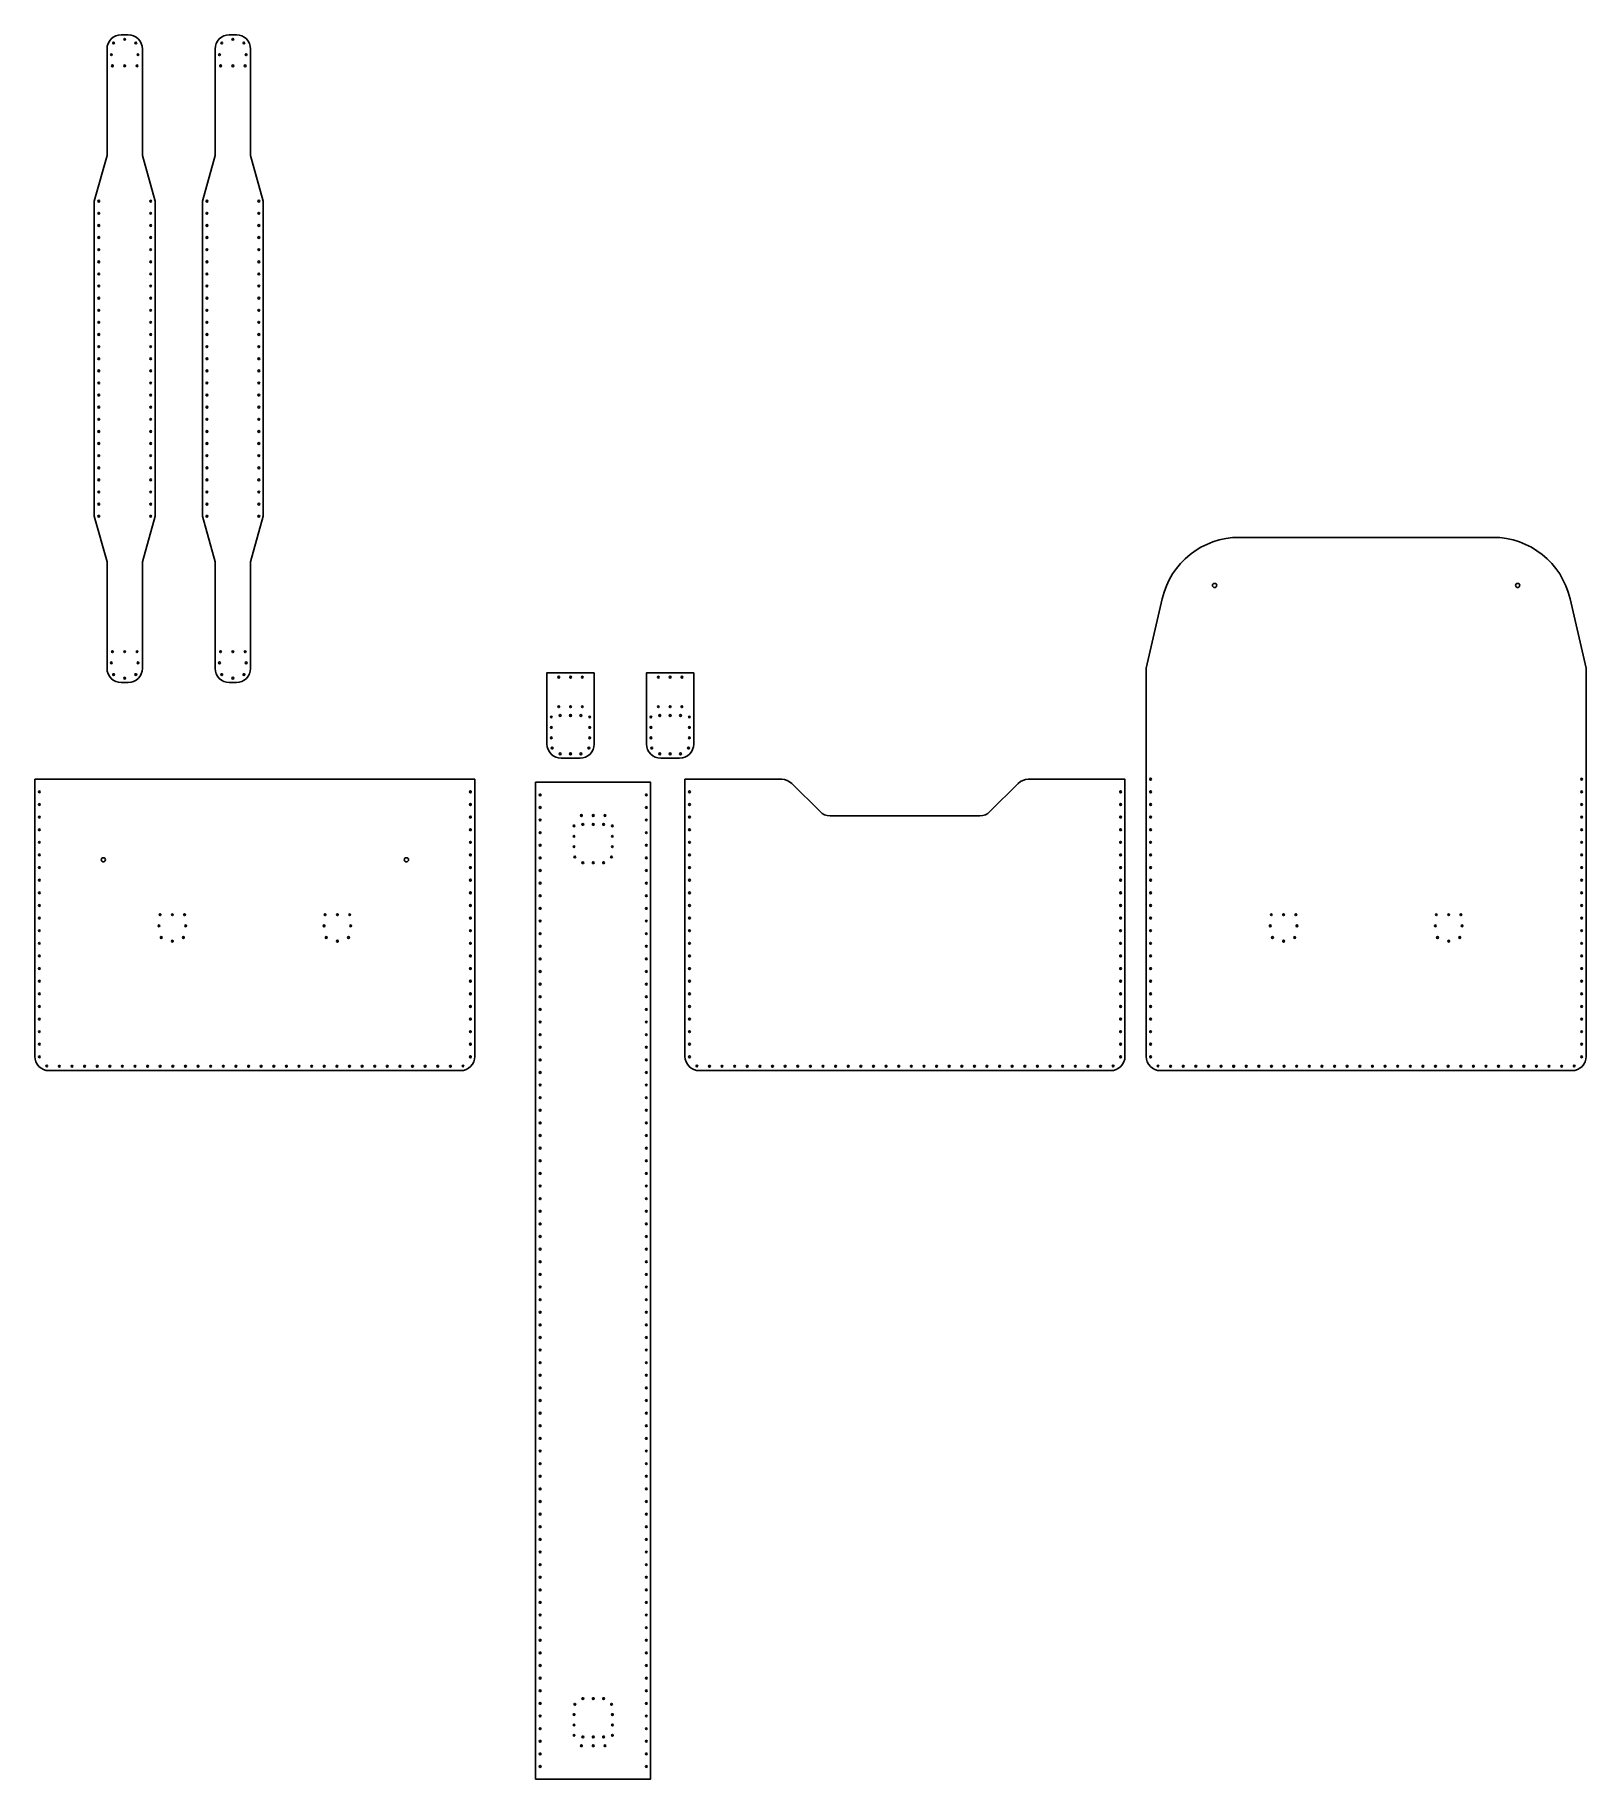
# Model space of a CAD drawing. Header units: millimetres. Extents: x 5891 to 7207, y 4514 to 5992.
import ezdxf

# ---------------------------------------------------------------- set-up
doc = ezdxf.new("R2010")
doc.units = ezdxf.units.MM

# ---------------------------------------------------------------- blocks, each defined once
blk = doc.blocks.new('*U19')
blk.add_circle((0, 0), 0.75)
blk = doc.blocks.new('*U20')
at = {"color": 0, "linetype": 'ByBlock', "lineweight": -2, "transparency": 16777216}
for p, rotation in [((5895.2, 5361.3), 270), ((6260.7, 5361.3), 90), ((5895.2, 5350.6), 270), ((5895.2, 5339.9), 270), ((6260.7, 5350.6), 90), ((6260.7, 5339.9), 90), ((5895.2, 5329.2), 270), ((6260.7, 5329.2), 90), ((5895.2, 5318.5), 270), ((5895.2, 5307.8), 270), ((6260.7, 5318.5), 90), ((6260.7, 5307.8), 90), ((5895.2, 5297.1), 270), ((6260.7, 5297.1), 90), ((5895.2, 5286.4), 270), ((6260.7, 5286.4), 90), ((5895.2, 5275.7), 270), ((5895.2, 5265), 270), ((6260.7, 5275.7), 90), ((6260.7, 5265), 90), ((5895.2, 5254.3), 270), ((6260.7, 5254.3), 90), ((5895.2, 5243.6), 270), ((5895.2, 5232.9), 270), ((6260.7, 5243.6), 90), ((6260.7, 5232.9), 90), ((5895.2, 5222.2), 270), ((6260.7, 5222.2), 90), ((5895.2, 5211.5), 270), ((6260.7, 5211.5), 90), ((5895.2, 5200.8), 270), ((5895.2, 5190.1), 270), ((6260.7, 5200.8), 90), ((6260.7, 5190.1), 90), ((5895.2, 5179.4), 270), ((6260.7, 5179.4), 90), ((5895.2, 5168.7), 270), ((6260.7, 5168.7), 90), ((5895.2, 5158), 270), ((5895.2, 5147.3), 270), ((6260.7, 5158), 90), ((6260.7, 5147.3), 90), ((5895.2, 5136.7), 270), ((6260.7, 5136.7), 90), ((5895.2, 5126), 272.0394455026375), ((5901.5, 5118.2), 346.3167656732772), ((6254.4, 5118.2), 13.68323432672305), ((6260.7, 5126), 87.96055449736247)]:
    blk.add_blockref('*U19', p, dxfattribs=dict(at, rotation=rotation))
for p in [(5912.2, 5118), (5922.9, 5118), (5933.6, 5118), (5944.3, 5118), (5955, 5118), (5965.6, 5118), (5976.3, 5118), (5987, 5118), (5997.7, 5118), (6008.4, 5118), (6019.1, 5118), (6029.8, 5118), (6040.5, 5118), (6051.2, 5118), (6061.9, 5118), (6072.6, 5118), (6083.3, 5118), (6094, 5118), (6104.7, 5118), (6115.4, 5118), (6126.1, 5118), (6136.8, 5118), (6147.5, 5118), (6158.2, 5118), (6168.9, 5118), (6179.6, 5118), (6190.2, 5118), (6200.9, 5118), (6211.6, 5118), (6222.3, 5118), (6233, 5118), (6243.7, 5118)]:
    blk.add_blockref('*U19', p, dxfattribs=at)
blk = doc.blocks.new('*U25')
blk.add_circle((0, 0), 0.75)
blk = doc.blocks.new('*U26')
at = {"color": 0, "linetype": 'ByBlock', "lineweight": -2, "transparency": 16777216}
for p, rotation in [((5957.2, 5469.4), 180), ((5967.6, 5469.4), 180), ((5956.3, 5459.9), 270), ((5958.2, 5450), 308.8521102434588)]:
    blk.add_blockref('*U25', p, dxfattribs=dict(at, rotation=rotation))
blk.add_blockref('*U25', (5967.6, 5446.9), dxfattribs=at)
blk = doc.blocks.new('*U27')
blk.add_circle((0, 0), 0.75)
blk = doc.blocks.new('*U28')
at = {"color": 0, "linetype": 'ByBlock', "lineweight": -2, "transparency": 16777216}
for p, rotation in [((5957.2, 5469.4), 180), ((5967.6, 5469.4), 180), ((5956.3, 5459.9), 270), ((5958.2, 5450), 308.8521102434588)]:
    blk.add_blockref('*U27', p, dxfattribs=dict(at, rotation=rotation))
blk.add_blockref('*U27', (5967.6, 5446.9), dxfattribs=at)
blk = doc.blocks.new('*U29')
blk.add_circle((0, 0), 0.75)
blk = doc.blocks.new('*U30')
at = {"color": 0, "linetype": 'ByBlock', "lineweight": -2, "transparency": 16777216}
for p, rotation in [((5957.2, 5469.4), 180), ((5967.6, 5469.4), 180), ((5956.3, 5459.9), 270), ((5958.2, 5450), 308.8521102434588)]:
    blk.add_blockref('*U29', p, dxfattribs=dict(at, rotation=rotation))
blk.add_blockref('*U29', (5967.6, 5446.9), dxfattribs=at)
blk = doc.blocks.new('*U31')
blk.add_circle((0, 0), 0.75)
blk = doc.blocks.new('*U32')
at = {"color": 0, "linetype": 'ByBlock', "lineweight": -2, "transparency": 16777216}
for p, rotation in [((5957.2, 5469.4), 180), ((5967.6, 5469.4), 180), ((5956.3, 5459.9), 270), ((5958.2, 5450), 308.8521102434588)]:
    blk.add_blockref('*U31', p, dxfattribs=dict(at, rotation=rotation))
blk.add_blockref('*U31', (5967.6, 5446.9), dxfattribs=at)
blk = doc.blocks.new('*U33')
blk.add_circle((0, 0), 0.75)
blk = doc.blocks.new('*U34')
at = {"color": 0, "linetype": 'ByBlock', "lineweight": -2, "transparency": 16777216, "rotation": 90}
for p in [(5989.6, 5851.2), (5989.6, 5840.9), (5989.6, 5830.6), (5989.6, 5820.4), (5989.6, 5810.1), (5989.6, 5799.8), (5989.6, 5789.5), (5989.6, 5779.3), (5989.6, 5769), (5989.6, 5758.7), (5989.6, 5748.5), (5989.6, 5738.2), (5989.6, 5727.9), (5989.6, 5717.7), (5989.6, 5707.4), (5989.6, 5697.1), (5989.6, 5686.9), (5989.6, 5676.6), (5989.6, 5666.3), (5989.6, 5656), (5989.6, 5645.8), (5989.6, 5635.5), (5989.6, 5625.2), (5989.6, 5615), (5989.6, 5604.7), (5989.6, 5594.4), (5989.6, 5584.2)]:
    blk.add_blockref('*U33', p, dxfattribs=at)
blk = doc.blocks.new('*U35')
blk.add_circle((0, 0), 0.75)
blk = doc.blocks.new('*U36')
at = {"color": 0, "linetype": 'ByBlock', "lineweight": -2, "transparency": 16777216, "rotation": 90}
for p in [(5989.6, 5851.2), (5989.6, 5840.9), (5989.6, 5830.6), (5989.6, 5820.4), (5989.6, 5810.1), (5989.6, 5799.8), (5989.6, 5789.5), (5989.6, 5779.3), (5989.6, 5769), (5989.6, 5758.7), (5989.6, 5748.5), (5989.6, 5738.2), (5989.6, 5727.9), (5989.6, 5717.7), (5989.6, 5707.4), (5989.6, 5697.1), (5989.6, 5686.9), (5989.6, 5676.6), (5989.6, 5666.3), (5989.6, 5656), (5989.6, 5645.8), (5989.6, 5635.5), (5989.6, 5625.2), (5989.6, 5615), (5989.6, 5604.7), (5989.6, 5594.4), (5989.6, 5584.2)]:
    blk.add_blockref('*U35', p, dxfattribs=at)
blk = doc.blocks.new('*U41')
blk.add_circle((0, 0), 0.75)
blk = doc.blocks.new('*U42')
at = {"color": 0, "linetype": 'ByBlock', "lineweight": -2, "transparency": 16777216}
for p, rotation in [((5957.2, 5469.4), 180), ((5967.6, 5469.4), 180), ((5956.3, 5459.9), 270), ((5958.2, 5450), 308.8521102434588)]:
    blk.add_blockref('*U41', p, dxfattribs=dict(at, rotation=rotation))
blk.add_blockref('*U41', (5967.6, 5446.9), dxfattribs=at)
blk = doc.blocks.new('*U43')
blk.add_circle((0, 0), 0.75)
blk = doc.blocks.new('*U44')
at = {"color": 0, "linetype": 'ByBlock', "lineweight": -2, "transparency": 16777216}
for p, rotation in [((5957.2, 5469.4), 180), ((5967.6, 5469.4), 180), ((5956.3, 5459.9), 270), ((5958.2, 5450), 308.8521102434588)]:
    blk.add_blockref('*U43', p, dxfattribs=dict(at, rotation=rotation))
blk.add_blockref('*U43', (5967.6, 5446.9), dxfattribs=at)
blk = doc.blocks.new('*U45')
blk.add_circle((0, 0), 0.75)
blk = doc.blocks.new('*U46')
at = {"color": 0, "linetype": 'ByBlock', "lineweight": -2, "transparency": 16777216}
for p, rotation in [((5957.2, 5469.4), 180), ((5967.6, 5469.4), 180), ((5956.3, 5459.9), 270), ((5958.2, 5450), 308.8521102434588)]:
    blk.add_blockref('*U45', p, dxfattribs=dict(at, rotation=rotation))
blk.add_blockref('*U45', (5967.6, 5446.9), dxfattribs=at)
blk = doc.blocks.new('*U47')
blk.add_circle((0, 0), 0.75)
blk = doc.blocks.new('*U48')
at = {"color": 0, "linetype": 'ByBlock', "lineweight": -2, "transparency": 16777216}
for p, rotation in [((5957.2, 5469.4), 180), ((5967.6, 5469.4), 180), ((5956.3, 5459.9), 270), ((5958.2, 5450), 308.8521102434588)]:
    blk.add_blockref('*U47', p, dxfattribs=dict(at, rotation=rotation))
blk.add_blockref('*U47', (5967.6, 5446.9), dxfattribs=at)
blk = doc.blocks.new('*U57')
blk.add_circle((0, 0), 0.75)
blk = doc.blocks.new('*U58')
at = {"color": 0, "linetype": 'ByBlock', "lineweight": -2, "transparency": 16777216}
for p, rotation in [((5957.2, 5469.4), 180), ((5967.6, 5469.4), 180), ((5956.3, 5459.9), 270), ((5958.2, 5450), 308.8521102434588)]:
    blk.add_blockref('*U57', p, dxfattribs=dict(at, rotation=rotation))
blk.add_blockref('*U57', (5967.6, 5446.9), dxfattribs=at)
blk = doc.blocks.new('*U59')
blk.add_circle((0, 0), 0.75)
blk = doc.blocks.new('*U60')
at = {"color": 0, "linetype": 'ByBlock', "lineweight": -2, "transparency": 16777216}
for p, rotation in [((5957.2, 5469.4), 180), ((5967.6, 5469.4), 180), ((5956.3, 5459.9), 270), ((5958.2, 5450), 308.8521102434588)]:
    blk.add_blockref('*U59', p, dxfattribs=dict(at, rotation=rotation))
blk.add_blockref('*U59', (5967.6, 5446.9), dxfattribs=at)
blk = doc.blocks.new('*U61')
blk.add_circle((0, 0), 0.75)
blk = doc.blocks.new('*U62')
at = {"color": 0, "linetype": 'ByBlock', "lineweight": -2, "transparency": 16777216}
for p, rotation in [((5957.2, 5469.4), 180), ((5967.6, 5469.4), 180), ((5956.3, 5459.9), 270), ((5958.2, 5450), 308.8521102434588)]:
    blk.add_blockref('*U61', p, dxfattribs=dict(at, rotation=rotation))
blk.add_blockref('*U61', (5967.6, 5446.9), dxfattribs=at)
blk = doc.blocks.new('*U63')
blk.add_circle((0, 0), 0.75)
blk = doc.blocks.new('*U64')
at = {"color": 0, "linetype": 'ByBlock', "lineweight": -2, "transparency": 16777216}
for p, rotation in [((5957.2, 5469.4), 180), ((5967.6, 5469.4), 180), ((5956.3, 5459.9), 270), ((5958.2, 5450), 308.8521102434588)]:
    blk.add_blockref('*U63', p, dxfattribs=dict(at, rotation=rotation))
blk.add_blockref('*U63', (5967.6, 5446.9), dxfattribs=at)
blk = doc.blocks.new('*U77')
blk.add_circle((0, 0), 0.75)
blk = doc.blocks.new('*U78')
at = {"color": 0, "linetype": 'ByBlock', "lineweight": -2, "transparency": 16777216}
for p, rotation in [((5957.2, 5469.4), 180), ((5967.6, 5469.4), 180), ((5956.3, 5459.9), 270), ((5958.2, 5450), 308.8521102434588)]:
    blk.add_blockref('*U77', p, dxfattribs=dict(at, rotation=rotation))
blk.add_blockref('*U77', (5967.6, 5446.9), dxfattribs=at)
blk = doc.blocks.new('*U79')
blk.add_circle((0, 0), 0.75)
blk = doc.blocks.new('*U80')
at = {"color": 0, "linetype": 'ByBlock', "lineweight": -2, "transparency": 16777216}
for p, rotation in [((5957.2, 5469.4), 180), ((5967.6, 5469.4), 180), ((5956.3, 5459.9), 270), ((5958.2, 5450), 308.8521102434588)]:
    blk.add_blockref('*U79', p, dxfattribs=dict(at, rotation=rotation))
blk.add_blockref('*U79', (5967.6, 5446.9), dxfattribs=at)
blk = doc.blocks.new('*U81')
blk.add_circle((0, 0), 0.75)
blk = doc.blocks.new('*U82')
at = {"color": 0, "linetype": 'ByBlock', "lineweight": -2, "transparency": 16777216}
for p, rotation in [((5957.2, 5469.4), 180), ((5967.6, 5469.4), 180), ((5956.3, 5459.9), 270), ((5958.2, 5450), 308.8521102434588)]:
    blk.add_blockref('*U81', p, dxfattribs=dict(at, rotation=rotation))
blk.add_blockref('*U81', (5967.6, 5446.9), dxfattribs=at)
blk = doc.blocks.new('*U83')
blk.add_circle((0, 0), 0.75)
blk = doc.blocks.new('*U84')
at = {"color": 0, "linetype": 'ByBlock', "lineweight": -2, "transparency": 16777216}
for p, rotation in [((5957.2, 5469.4), 180), ((5967.6, 5469.4), 180), ((5956.3, 5459.9), 270), ((5958.2, 5450), 308.8521102434588)]:
    blk.add_blockref('*U83', p, dxfattribs=dict(at, rotation=rotation))
blk.add_blockref('*U83', (5967.6, 5446.9), dxfattribs=at)
blk = doc.blocks.new('*U85')
blk.add_circle((0, 0), 0.75)
blk = doc.blocks.new('*U86')
at = {"color": 0, "linetype": 'ByBlock', "lineweight": -2, "transparency": 16777216, "rotation": 90}
for p in [(5989.6, 5851.2), (5989.6, 5840.9), (5989.6, 5830.6), (5989.6, 5820.4), (5989.6, 5810.1), (5989.6, 5799.8), (5989.6, 5789.5), (5989.6, 5779.3), (5989.6, 5769), (5989.6, 5758.7), (5989.6, 5748.5), (5989.6, 5738.2), (5989.6, 5727.9), (5989.6, 5717.7), (5989.6, 5707.4), (5989.6, 5697.1), (5989.6, 5686.9), (5989.6, 5676.6), (5989.6, 5666.3), (5989.6, 5656), (5989.6, 5645.8), (5989.6, 5635.5), (5989.6, 5625.2), (5989.6, 5615), (5989.6, 5604.7), (5989.6, 5594.4), (5989.6, 5584.2)]:
    blk.add_blockref('*U85', p, dxfattribs=at)
blk = doc.blocks.new('*U87')
blk.add_circle((0, 0), 0.75)
blk = doc.blocks.new('*U88')
at = {"color": 0, "linetype": 'ByBlock', "lineweight": -2, "transparency": 16777216, "rotation": 90}
for p in [(5989.6, 5851.2), (5989.6, 5840.9), (5989.6, 5830.6), (5989.6, 5820.4), (5989.6, 5810.1), (5989.6, 5799.8), (5989.6, 5789.5), (5989.6, 5779.3), (5989.6, 5769), (5989.6, 5758.7), (5989.6, 5748.5), (5989.6, 5738.2), (5989.6, 5727.9), (5989.6, 5717.7), (5989.6, 5707.4), (5989.6, 5697.1), (5989.6, 5686.9), (5989.6, 5676.6), (5989.6, 5666.3), (5989.6, 5656), (5989.6, 5645.8), (5989.6, 5635.5), (5989.6, 5625.2), (5989.6, 5615), (5989.6, 5604.7), (5989.6, 5594.4), (5989.6, 5584.2)]:
    blk.add_blockref('*U87', p, dxfattribs=at)
blk = doc.blocks.new('*U91')
blk.add_circle((0, 0), 0.75)
blk = doc.blocks.new('*U92')
at = {"color": 0, "linetype": 'ByBlock', "lineweight": -2, "transparency": 16777216}
for p, rotation in [((6348.5, 5321.7), 270), ((6356, 5323), 180), ((6364.8, 5323), 180), ((6348.5, 5312.9), 270), ((6348.5, 5304.1), 270), ((6349.2, 5295.4), 293.6081911682013), ((6356, 5290.5), 354.5838674692315)]:
    blk.add_blockref('*U91', p, dxfattribs=dict(at, rotation=rotation))
blk.add_blockref('*U91', (6364.8, 5290.5), dxfattribs=at)
blk = doc.blocks.new('*U99')
blk.add_circle((0, 0), 0.75)
blk = doc.blocks.new('*U100')
at = {"color": 0, "linetype": 'ByBlock', "lineweight": -2, "transparency": 16777216}
for p, rotation in [((6348.5, 5321.7), 270), ((6356, 5323), 180), ((6364.8, 5323), 180), ((6348.5, 5312.9), 270), ((6348.5, 5304.1), 270), ((6349.2, 5295.4), 293.6081911682013), ((6356, 5290.5), 354.5838674692315)]:
    blk.add_blockref('*U99', p, dxfattribs=dict(at, rotation=rotation))
blk.add_blockref('*U99', (6364.8, 5290.5), dxfattribs=at)
blk = doc.blocks.new('*U101')
blk.add_circle((0, 0), 0.75)
blk = doc.blocks.new('*U102')
at = {"color": 0, "linetype": 'ByBlock', "lineweight": -2, "transparency": 16777216}
for p, rotation in [((6348.5, 5321.7), 270), ((6356, 5323), 180), ((6364.8, 5323), 180), ((6348.5, 5312.9), 270), ((6348.5, 5304.1), 270), ((6349.2, 5295.4), 293.6081911682013), ((6356, 5290.5), 354.5838674692315)]:
    blk.add_blockref('*U101', p, dxfattribs=dict(at, rotation=rotation))
blk.add_blockref('*U101', (6364.8, 5290.5), dxfattribs=at)
blk = doc.blocks.new('*U107')
blk.add_circle((0, 0), 0.75)
blk = doc.blocks.new('*U108')
at = {"color": 0, "linetype": 'ByBlock', "lineweight": -2, "transparency": 16777216}
for p, rotation in [((6348.5, 5321.7), 270), ((6356, 5323), 180), ((6364.8, 5323), 180), ((6348.5, 5312.9), 270), ((6348.5, 5304.1), 270), ((6349.2, 5295.4), 293.6081911682013), ((6356, 5290.5), 354.5838674692315)]:
    blk.add_blockref('*U107', p, dxfattribs=dict(at, rotation=rotation))
blk.add_blockref('*U107', (6364.8, 5290.5), dxfattribs=at)
blk = doc.blocks.new('*U109')
blk.add_circle((0, 0), 0.75)
blk = doc.blocks.new('*U110')
at = {"color": 0, "linetype": 'ByBlock', "lineweight": -2, "transparency": 16777216}
for p, rotation in [((6348.5, 5321.7), 270), ((6356, 5323), 180), ((6364.8, 5323), 180), ((6348.5, 5312.9), 270), ((6348.5, 5304.1), 270), ((6349.2, 5295.4), 293.6081911682013), ((6356, 5290.5), 354.5838674692315)]:
    blk.add_blockref('*U109', p, dxfattribs=dict(at, rotation=rotation))
blk.add_blockref('*U109', (6364.8, 5290.5), dxfattribs=at)
blk = doc.blocks.new('*U111')
blk.add_circle((0, 0), 0.75)
blk = doc.blocks.new('*U112')
at = {"color": 0, "linetype": 'ByBlock', "lineweight": -2, "transparency": 16777216}
for p, rotation in [((6348.5, 5321.7), 270), ((6356, 5323), 180), ((6364.8, 5323), 180), ((6348.5, 5312.9), 270), ((6348.5, 5304.1), 270), ((6349.2, 5295.4), 293.6081911682013), ((6356, 5290.5), 354.5838674692315)]:
    blk.add_blockref('*U111', p, dxfattribs=dict(at, rotation=rotation))
blk.add_blockref('*U111', (6364.8, 5290.5), dxfattribs=at)
blk = doc.blocks.new('*U113')
blk.add_circle((0, 0), 0.75)
blk = doc.blocks.new('*U114')
at = {"color": 0, "linetype": 'ByBlock', "lineweight": -2, "transparency": 16777216}
for p, rotation in [((6348.5, 5321.7), 270), ((6356, 5323), 180), ((6364.8, 5323), 180), ((6348.5, 5312.9), 270), ((6348.5, 5304.1), 270), ((6349.2, 5295.4), 293.6081911682013), ((6356, 5290.5), 354.5838674692315)]:
    blk.add_blockref('*U113', p, dxfattribs=dict(at, rotation=rotation))
blk.add_blockref('*U113', (6364.8, 5290.5), dxfattribs=at)

msp = doc.modelspace()

# ---------------------------------------------------------------- linework, layer by layer
for points in [[(5952.6, 5980.2, -0.414214), (5964.6, 5992.2), (5970.6, 5992.2, -0.414214), (5982.6, 5980.2), (5982.6, 5889.9), (5993.3, 5851.2), (5993.3, 5584.2), (5982.6, 5545.5), (5982.6, 5455.2, -0.414214), (5970.6, 5443.2), (5964.6, 5443.2, -0.414214), (5952.6, 5455.2), (5952.6, 5545.5), (5941.8, 5584.2), (5941.8, 5851.2), (5952.6, 5889.9)], [(6044.3, 5889.9), (6044.3, 5980.2, -0.414214), (6056.3, 5992.2), (6062.3, 5992.2, -0.414214), (6074.3, 5980.2), (6074.3, 5889.9), (6085, 5851.2), (6085, 5584.2), (6074.3, 5545.5), (6074.3, 5455.2, -0.414214), (6062.3, 5443.2), (6056.3, 5443.2, -0.414214), (6044.3, 5455.2), (6044.3, 5545.5), (6033.5, 5584.2), (6033.5, 5851.2)], [(6847.2, 5514.3, -0.349216), (6912.5, 5566.3), (7127.6, 5566.3, -0.349216), (7192.9, 5514.3), (7206.6, 5455.3), (7206.6, 5126.3, -0.414214), (7194.6, 5114.3), (6845.6, 5114.3, -0.414214), (6833.6, 5126.3), (6833.6, 5455.3)], [(6365.6, 5451.6), (6365.6, 5391.1, -0.414214), (6353.6, 5379.1), (6337.6, 5379.1, -0.414214), (6325.6, 5391.1), (6325.6, 5451.6)], [(6450, 5451.6), (6450, 5391.1, -0.414214), (6438, 5379.1), (6422, 5379.1, -0.414214), (6410, 5391.1), (6410, 5451.6)], [(5891.4, 5361.3), (6264.4, 5361.3), (6264.4, 5126.3, -0.414214), (6252.4, 5114.3), (5903.4, 5114.3, -0.414214), (5891.4, 5126.3)], [(6701.1, 5333.8), (6725.1, 5357.7, -0.198912), (6733.6, 5361.3), (6815.6, 5361.3), (6815.6, 5126.3, -0.414214), (6803.6, 5114.3), (6454.6, 5114.3, -0.414214), (6442.6, 5126.3), (6442.6, 5361.3), (6524.7, 5361.3, -0.198912), (6533.1, 5357.7), (6557.1, 5333.8, 0.198912), (6565.6, 5330.3), (6692.7, 5330.3, 0.198912)]]:
    msp.add_lwpolyline(points, format="xyb", close=True)
msp.add_lwpolyline([(6316, 5358.7), (6413.5, 5358.7), (6413.5, 4513.8), (6316, 4513.8)], close=True)
for centre, radius in [((6891.6, 5525.5), 1.8), ((7148.5, 5525.5), 1.8), ((6335.6, 5447.8), 0.75), ((6345.6, 5447.8), 0.75), ((6355.6, 5447.8), 0.75), ((6420, 5447.8), 0.75), ((6430, 5447.8), 0.75), ((6440, 5447.8), 0.75), ((6335.6, 5422.8), 0.75), ((6345.6, 5422.8), 0.75), ((6355.6, 5422.8), 0.75), ((6420, 5422.8), 0.75), ((6430, 5422.8), 0.75), ((6440, 5422.8), 0.75), ((5895.2, 5350.6), 0.75), ((5895.2, 5339.9), 0.75), ((6260.7, 5350.6), 0.75), ((6260.7, 5339.9), 0.75), ((6319.8, 5348), 0.75), ((6319.8, 5337.3), 0.75), ((6409.8, 5348), 0.75), ((6409.8, 5337.3), 0.75), ((6446.4, 5350.6), 0.75), ((6446.4, 5339.9), 0.75), ((6811.9, 5350.6), 0.75), ((6811.9, 5339.9), 0.75), ((6837.3, 5350.6), 0.75), ((6837.3, 5339.9), 0.75), ((7202.8, 5350.6), 0.75), ((7202.8, 5339.9), 0.75), ((5895.2, 5329.2), 0.75), ((6260.7, 5329.2), 0.75), ((6319.8, 5326.7), 0.75), ((6354.8, 5330.5), 0.75), ((6364.8, 5330.5), 0.75), ((6364.8, 5323), 0.75), ((6373.6, 5323), 0.75), ((6374.8, 5330.5), 0.75), ((6381, 5321.7), 0.75), ((6409.8, 5326.7), 0.75), ((6446.4, 5329.2), 0.75), ((6811.9, 5329.2), 0.75), ((6837.3, 5329.2), 0.75), ((7202.8, 5329.2), 0.75), ((5895.2, 5318.5), 0.75), ((5895.2, 5307.8), 0.75), ((6260.7, 5318.5), 0.75), ((6260.7, 5307.8), 0.75), ((6319.8, 5316), 0.75), ((6381, 5312.9), 0.75), ((6409.8, 5316), 0.75), ((6446.4, 5318.5), 0.75), ((6446.4, 5307.8), 0.75), ((6811.9, 5318.5), 0.75), ((6811.9, 5307.8), 0.75), ((6837.3, 5318.5), 0.75), ((6837.3, 5307.8), 0.75), ((7202.8, 5318.5), 0.75), ((7202.8, 5307.8), 0.75), ((5895.2, 5297.1), 0.75), ((5949.5, 5293), 1.8), ((6206.4, 5293), 1.8), ((6260.7, 5297.1), 0.75), ((6319.8, 5305.3), 0.75), ((6319.8, 5294.6), 0.75), ((6380.3, 5295.4), 0.75), ((6381, 5304.1), 0.75), ((6409.8, 5305.3), 0.75), ((6409.8, 5294.6), 0.75), ((6446.4, 5297.1), 0.75), ((6811.9, 5297.1), 0.75), ((6837.3, 5297.1), 0.75), ((7202.8, 5297.1), 0.75), ((5895.2, 5286.4), 0.75), ((6260.7, 5286.4), 0.75), ((6319.8, 5283.9), 0.75), ((6364.8, 5290.5), 0.75), ((6373.6, 5290.5), 0.75), ((6409.8, 5283.9), 0.75), ((6446.4, 5286.4), 0.75), ((6811.9, 5286.4), 0.75), ((6837.3, 5286.4), 0.75), ((7202.8, 5286.4), 0.75), ((5895.2, 5275.7), 0.75), ((5895.2, 5265), 0.75), ((6260.7, 5275.7), 0.75), ((6260.7, 5265), 0.75), ((6319.8, 5273.2), 0.75), ((6319.8, 5262.5), 0.75), ((6409.8, 5273.2), 0.75), ((6409.8, 5262.5), 0.75), ((6446.4, 5275.7), 0.75), ((6446.4, 5265), 0.75), ((6811.9, 5275.7), 0.75), ((6811.9, 5265), 0.75), ((6837.3, 5275.7), 0.75), ((6837.3, 5265), 0.75), ((7202.8, 5275.7), 0.75), ((7202.8, 5265), 0.75), ((5895.2, 5254.3), 0.75), ((6260.7, 5254.3), 0.75), ((6319.8, 5251.8), 0.75), ((6409.8, 5251.8), 0.75), ((6446.4, 5254.3), 0.75), ((6811.9, 5254.3), 0.75), ((6837.3, 5254.3), 0.75), ((7202.8, 5254.3), 0.75), ((5895.2, 5243.6), 0.75), ((5895.2, 5232.9), 0.75), ((6260.7, 5243.6), 0.75), ((6260.7, 5232.9), 0.75), ((6319.8, 5241.1), 0.75), ((6409.8, 5241.1), 0.75), ((6446.4, 5243.6), 0.75), ((6446.4, 5232.9), 0.75), ((6811.9, 5243.6), 0.75), ((6811.9, 5232.9), 0.75), ((6837.3, 5243.6), 0.75), ((6837.3, 5232.9), 0.75), ((7202.8, 5243.6), 0.75), ((7202.8, 5232.9), 0.75), ((5895.2, 5222.2), 0.75), ((6260.7, 5222.2), 0.75), ((6319.8, 5230.4), 0.75), ((6319.8, 5219.7), 0.75), ((6409.8, 5230.4), 0.75), ((6409.8, 5219.7), 0.75), ((6446.4, 5222.2), 0.75), ((6811.9, 5222.2), 0.75), ((6837.3, 5222.2), 0.75), ((7202.8, 5222.2), 0.75), ((5895.2, 5211.5), 0.75), ((6260.7, 5211.5), 0.75), ((6319.8, 5209), 0.75), ((6409.8, 5209), 0.75), ((6446.4, 5211.5), 0.75), ((6811.9, 5211.5), 0.75), ((6837.3, 5211.5), 0.75), ((7202.8, 5211.5), 0.75), ((5895.2, 5200.8), 0.75), ((5895.2, 5190.1), 0.75), ((6260.7, 5200.8), 0.75), ((6260.7, 5190.1), 0.75), ((6319.8, 5198.3), 0.75), ((6409.8, 5198.3), 0.75), ((6446.4, 5200.8), 0.75), ((6446.4, 5190.1), 0.75), ((6811.9, 5200.8), 0.75), ((6811.9, 5190.1), 0.75), ((6837.3, 5200.8), 0.75), ((6837.3, 5190.1), 0.75), ((7202.8, 5200.8), 0.75), ((7202.8, 5190.1), 0.75), ((5895.2, 5179.4), 0.75), ((6260.7, 5179.4), 0.75), ((6319.8, 5187.6), 0.75), ((6319.8, 5176.9), 0.75), ((6409.8, 5187.6), 0.75), ((6409.8, 5176.9), 0.75), ((6446.4, 5179.4), 0.75), ((6811.9, 5179.4), 0.75), ((6837.3, 5179.4), 0.75), ((7202.8, 5179.4), 0.75), ((5895.2, 5168.7), 0.75), ((6260.7, 5168.7), 0.75), ((6319.8, 5166.2), 0.75), ((6409.8, 5166.2), 0.75), ((6446.4, 5168.7), 0.75), ((6811.9, 5168.7), 0.75), ((6837.3, 5168.7), 0.75), ((7202.8, 5168.7), 0.75), ((5895.2, 5158), 0.75), ((5895.2, 5147.3), 0.75), ((6260.7, 5158), 0.75), ((6260.7, 5147.3), 0.75), ((6319.8, 5155.5), 0.75), ((6319.8, 5144.8), 0.75), ((6409.8, 5155.5), 0.75), ((6409.8, 5144.8), 0.75), ((6446.4, 5158), 0.75), ((6446.4, 5147.3), 0.75), ((6811.9, 5158), 0.75), ((6811.9, 5147.3), 0.75), ((6837.3, 5158), 0.75), ((6837.3, 5147.3), 0.75), ((7202.8, 5158), 0.75), ((7202.8, 5147.3), 0.75), ((5895.2, 5136.7), 0.75), ((6260.7, 5136.7), 0.75), ((6319.8, 5134.1), 0.75), ((6409.8, 5134.1), 0.75), ((6446.4, 5136.7), 0.75), ((6811.9, 5136.7), 0.75), ((6837.3, 5136.7), 0.75), ((7202.8, 5136.7), 0.75), ((5895.2, 5126), 0.75), ((5901.5, 5118.2), 0.75), ((5912.2, 5118), 0.75), ((5922.9, 5118), 0.75), ((5933.6, 5118), 0.75), ((5944.3, 5118), 0.75), ((5955, 5118), 0.75), ((5965.6, 5118), 0.75), ((5976.3, 5118), 0.75), ((5987, 5118), 0.75), ((5997.7, 5118), 0.75), ((6008.4, 5118), 0.75), ((6019.1, 5118), 0.75), ((6029.8, 5118), 0.75), ((6040.5, 5118), 0.75), ((6051.2, 5118), 0.75), ((6061.9, 5118), 0.75), ((6072.6, 5118), 0.75), ((6083.3, 5118), 0.75), ((6094, 5118), 0.75), ((6104.7, 5118), 0.75), ((6115.4, 5118), 0.75), ((6126.1, 5118), 0.75), ((6136.8, 5118), 0.75), ((6147.5, 5118), 0.75), ((6158.2, 5118), 0.75), ((6168.9, 5118), 0.75), ((6179.6, 5118), 0.75), ((6190.2, 5118), 0.75), ((6200.9, 5118), 0.75), ((6211.6, 5118), 0.75), ((6222.3, 5118), 0.75), ((6233, 5118), 0.75), ((6243.7, 5118), 0.75), ((6254.4, 5118.2), 0.75), ((6260.7, 5126), 0.75), ((6319.8, 5123.4), 0.75), ((6409.8, 5123.4), 0.75), ((6446.4, 5126), 0.75), ((6452.7, 5118.2), 0.75), ((6463.4, 5118), 0.75), ((6474, 5118), 0.75), ((6484.7, 5118), 0.75), ((6495.4, 5118), 0.75), ((6506.1, 5118), 0.75), ((6516.8, 5118), 0.75), ((6527.5, 5118), 0.75), ((6538.2, 5118), 0.75), ((6548.9, 5118), 0.75), ((6559.6, 5118), 0.75), ((6570.3, 5118), 0.75), ((6581, 5118), 0.75), ((6591.7, 5118), 0.75), ((6602.4, 5118), 0.75), ((6613.1, 5118), 0.75), ((6623.8, 5118), 0.75), ((6634.5, 5118), 0.75), ((6645.2, 5118), 0.75), ((6655.9, 5118), 0.75), ((6666.6, 5118), 0.75), ((6677.3, 5118), 0.75), ((6688, 5118), 0.75), ((6698.6, 5118), 0.75), ((6709.3, 5118), 0.75), ((6720, 5118), 0.75), ((6730.7, 5118), 0.75), ((6741.4, 5118), 0.75), ((6752.1, 5118), 0.75), ((6762.8, 5118), 0.75), ((6773.5, 5118), 0.75), ((6784.2, 5118), 0.75), ((6794.9, 5118), 0.75), ((6805.6, 5118.2), 0.75), ((6811.9, 5126), 0.75), ((6837.3, 5126), 0.75), ((6843.6, 5118.2), 0.75), ((6854.3, 5118), 0.75), ((6865, 5118), 0.75), ((6875.7, 5118), 0.75), ((6886.4, 5118), 0.75), ((6897.1, 5118), 0.75), ((6907.8, 5118), 0.75), ((6918.5, 5118), 0.75), ((6929.2, 5118), 0.75), ((6939.8, 5118), 0.75), ((6950.5, 5118), 0.75), ((6961.2, 5118), 0.75), ((6971.9, 5118), 0.75), ((6982.6, 5118), 0.75), ((6993.3, 5118), 0.75), ((7004, 5118), 0.75), ((7014.7, 5118), 0.75), ((7025.4, 5118), 0.75), ((7036.1, 5118), 0.75), ((7046.8, 5118), 0.75), ((7057.5, 5118), 0.75), ((7068.2, 5118), 0.75), ((7078.9, 5118), 0.75), ((7089.6, 5118), 0.75), ((7100.3, 5118), 0.75), ((7111, 5118), 0.75), ((7121.7, 5118), 0.75), ((7132.4, 5118), 0.75), ((7143.1, 5118), 0.75), ((7153.8, 5118), 0.75), ((7164.4, 5118), 0.75), ((7175.1, 5118), 0.75), ((7185.8, 5118), 0.75), ((7196.5, 5118.2), 0.75), ((7202.8, 5126), 0.75), ((6319.8, 5112.7), 0.75), ((6319.8, 5102.1), 0.75), ((6409.8, 5112.7), 0.75), ((6409.8, 5102.1), 0.75), ((6319.8, 5091.4), 0.75), ((6409.8, 5091.4), 0.75), ((6319.8, 5080.7), 0.75), ((6409.8, 5080.7), 0.75), ((6319.8, 5070), 0.75), ((6319.8, 5059.3), 0.75), ((6409.8, 5070), 0.75), ((6409.8, 5059.3), 0.75), ((6319.8, 5048.6), 0.75), ((6409.8, 5048.6), 0.75), ((6319.8, 5037.9), 0.75), ((6319.8, 5027.2), 0.75), ((6409.8, 5037.9), 0.75), ((6409.8, 5027.2), 0.75), ((6319.8, 5016.5), 0.75), ((6409.8, 5016.5), 0.75), ((6319.8, 5005.8), 0.75), ((6409.8, 5005.8), 0.75), ((6319.8, 4995.1), 0.75), ((6319.8, 4984.4), 0.75), ((6409.8, 4995.1), 0.75), ((6409.8, 4984.4), 0.75), ((6319.8, 4973.7), 0.75), ((6409.8, 4973.7), 0.75), ((6319.8, 4963), 0.75), ((6319.8, 4952.3), 0.75), ((6409.8, 4963), 0.75), ((6409.8, 4952.3), 0.75), ((6319.8, 4941.6), 0.75), ((6409.8, 4941.6), 0.75), ((6319.8, 4930.9), 0.75), ((6409.8, 4930.9), 0.75), ((6319.8, 4920.2), 0.75), ((6319.8, 4909.5), 0.75), ((6409.8, 4920.2), 0.75), ((6409.8, 4909.5), 0.75), ((6319.8, 4898.8), 0.75), ((6409.8, 4898.8), 0.75), ((6319.8, 4888.1), 0.75), ((6409.8, 4888.1), 0.75), ((6319.8, 4877.5), 0.75), ((6319.8, 4866.8), 0.75), ((6409.8, 4877.5), 0.75), ((6409.8, 4866.8), 0.75), ((6319.8, 4856.1), 0.75), ((6409.8, 4856.1), 0.75), ((6319.8, 4845.4), 0.75), ((6319.8, 4834.7), 0.75), ((6409.8, 4845.4), 0.75), ((6409.8, 4834.7), 0.75), ((6319.8, 4824), 0.75), ((6409.8, 4824), 0.75), ((6319.8, 4813.3), 0.75), ((6409.8, 4813.3), 0.75), ((6319.8, 4802.6), 0.75), ((6319.8, 4791.9), 0.75), ((6409.8, 4802.6), 0.75), ((6409.8, 4791.9), 0.75), ((6319.8, 4781.2), 0.75), ((6409.8, 4781.2), 0.75), ((6319.8, 4770.5), 0.75), ((6319.8, 4759.8), 0.75), ((6409.8, 4770.5), 0.75), ((6409.8, 4759.8), 0.75), ((6319.8, 4749.1), 0.75), ((6409.8, 4749.1), 0.75), ((6319.8, 4738.4), 0.75), ((6409.8, 4738.4), 0.75), ((6319.8, 4727.7), 0.75), ((6319.8, 4717), 0.75), ((6409.8, 4727.7), 0.75), ((6409.8, 4717), 0.75), ((6319.8, 4706.3), 0.75), ((6409.8, 4706.3), 0.75), ((6319.8, 4695.6), 0.75), ((6409.8, 4695.6), 0.75), ((6319.8, 4684.9), 0.75), ((6319.8, 4674.2), 0.75), ((6409.8, 4684.9), 0.75), ((6409.8, 4674.2), 0.75), ((6319.8, 4663.6), 0.75), ((6409.8, 4663.6), 0.75), ((6319.8, 4652.9), 0.75), ((6319.8, 4642.2), 0.75), ((6409.8, 4652.9), 0.75), ((6409.8, 4642.2), 0.75), ((6319.8, 4631.5), 0.75), ((6409.8, 4631.5), 0.75), ((6319.8, 4620.8), 0.75), ((6409.8, 4620.8), 0.75), ((6319.8, 4610.1), 0.75), ((6319.8, 4599.4), 0.75), ((6409.8, 4610.1), 0.75), ((6409.8, 4599.4), 0.75), ((6319.8, 4588.7), 0.75), ((6409.8, 4588.7), 0.75), ((6319.8, 4578), 0.75), ((6409.8, 4578), 0.75), ((6319.8, 4567.3), 0.75), ((6319.8, 4556.6), 0.75), ((6409.8, 4567.3), 0.75), ((6409.8, 4556.6), 0.75), ((6319.8, 4545.9), 0.75), ((6354.8, 4542.1), 0.75), ((6364.8, 4542.1), 0.75), ((6374.8, 4542.1), 0.75), ((6409.8, 4545.9), 0.75), ((6319.8, 4535.2), 0.75), ((6319.8, 4524.5), 0.75), ((6409.8, 4535.2), 0.75), ((6409.8, 4524.5), 0.75)]:
    msp.add_circle(centre, radius)

# ---------------------------------------------------------------- block references
at = {"xscale": -1, "rotation": 180}
for name, p in [('*U30', (0, 11435.3)), ('*U82', (91.7, 11435.3)), ('*U112', (0, 9872.6))]:
    msp.add_blockref(name, p, dxfattribs=at)
at = {"rotation": 180}
for name, p in [('*U32', (11935.2, 11435.3)), ('*U84', (12026.9, 11435.3)), ('*U114', (12729.6, 9872.6))]:
    msp.add_blockref(name, p, dxfattribs=at)
at = {"xscale": -1}
for name, p in [('*U36', (11935.2, 0)), ('*U88', (12026.9, 0)), ('*U28', (11935.2, 0)), ('*U80', (12026.9, 0)), ('*U102', (12710.3, 92.3)), ('*U110', (12794.8, 92.3)), ('*U44', (11975.6, -222.9)), ('*U46', (12115.5, -222.9)), ('*U60', (12917.7, -222.9)), ('*U62', (13057.6, -222.9))]:
    msp.add_blockref(name, p, dxfattribs=at)
for name, p in [('*U34', (0, 0)), ('*U86', (91.7, 0)), ('*U26', (0, 0)), ('*U78', (91.7, 0)), ('*U100', (-19.2, 92.3)), ('*U108', (65.2, 92.3)), ('*U20', (942.1, 0)), ('*U92', (0, 0)), ('*U42', (40.4, -222.9)), ('*U48', (180.3, -222.9)), ('*U58', (982.5, -222.9)), ('*U64', (1122.4, -222.9))]:
    msp.add_blockref(name, p)

doc.saveas('drawing.dxf')
